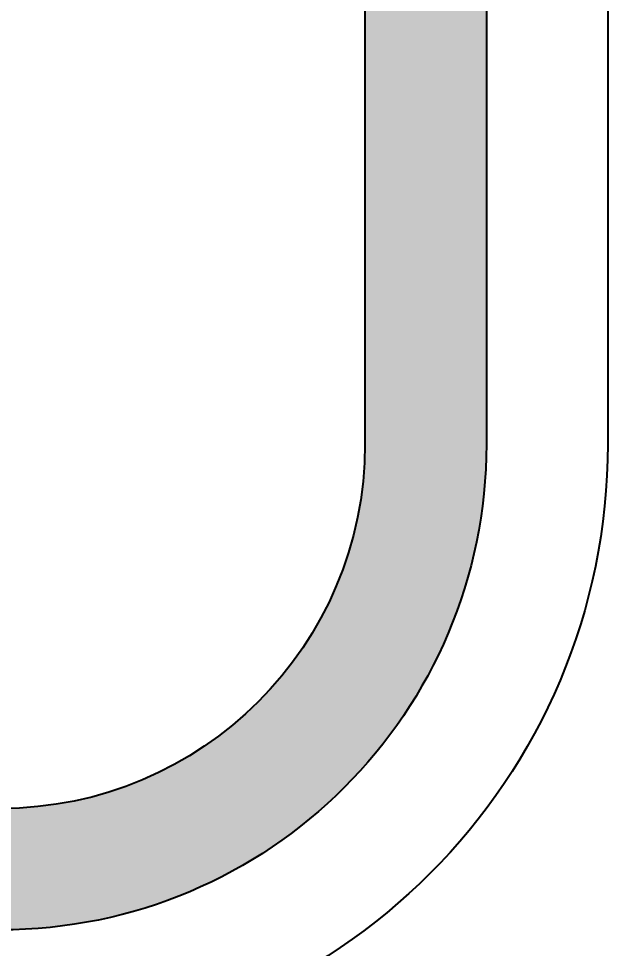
# Model space of a CAD drawing. Header units: millimetres. Extents: x 0 to 420, y 0 to 297.
# Drawn here: x 258.59 to 268.55, y 108.34 to 123.65 of the extents above; entities that cross this region are included whole.
import ezdxf

# ---------------------------------------------------------------- set-up
doc = ezdxf.new("R2010")
doc.units = ezdxf.units.MM
for name, color, linetype in [('GREEN', 96, 'Continuous'), ('L35', 3, 'Continuous'), ('T25', 1, 'Continuous')]:
    doc.layers.add(name, color=color, linetype=linetype)
doc.styles.add('ISO3098B', font='iso3098b.shx')
doc.dimstyles.new('SIGNSDIM', dxfattribs={"dimtxt": 2.5, "dimasz": 0.2, "dimexe": 1.5, "dimexo": 2, "dimgap": 1.5, "dimtad": 1, "dimdec": 4, "dimlfac": 5, "dimrnd": 1, "dimdsep": 46, "dimlunit": 6, "dimtxsty": 'ISO3098B', "dimblk": 'SGNDIM', "dimcen": 2.5, "dimse2": 1, "dimadec": 0, "dimazin": 0, "dimtfac": 1, "dimtdec": 4, "dimtix": 1, "dimtmove": 0, "dimatfit": 3, "dimldrblk": 'SGNDIM', "dimfxl": 1, "dimtolj": 1, "dimtzin": 0, "dimarcsym": 0})

# ---------------------------------------------------------------- blocks, each defined once
blk = doc.blocks.new('SGNDIM')
for p, q in [((0, 4.5), (0, -4.5)), ((0, 0), (-1, 0))]:
    blk.add_line(p, q)
blk = doc.blocks.new('*D54')
at = {"layer": 'DEFPOINTS', "color": 0}
for p in [(221.735, 146.387), (221.735, 116.477), (288.293, 116.477)]:
    blk.add_point(p, dxfattribs=at)
at = {"layer": 'T25', "color": 0, "lineweight": -2}
blk.add_line((288.293, 146.187), (288.293, 116.677), dxfattribs=at)
at = {"layer": 'T25', "color": 0, "lineweight": -2, "xscale": 0.2, "yscale": 0.2, "zscale": 0.2}
for p, rotation in [((288.293, 146.387), 90), ((288.293, 116.477), 270)]:
    blk.add_blockref('SGNDIM', p, dxfattribs=dict(at, rotation=rotation))
at = {"layer": 'T25', "color": 0, "insert": (285.543, 131.432), "char_height": 2.5, "attachment_point": 5, "rotation": 90, "style": 'ISO3098B'}
blk.add_mtext('\\A1;150', dxfattribs=at)

msp = doc.modelspace()

# ---------------------------------------------------------------- hatches: boundary and pattern name
at = {"layer": 'GREEN'}
h = msp.add_hatch(color=256, dxfattribs=at)
edge = h.paths.add_edge_path(flags=16)
edge.add_line((152.293402, 116.643649), (152.293402, 146.420303))
edge.add_arc((158.293402, 146.420303), 6, 90, 180, ccw=False)
edge.add_line((158.293402, 152.420303), (258.293402, 152.420303))
edge.add_arc((258.293402, 146.420303), 6, 0, 90, ccw=False)
edge.add_line((264.293402, 146.420303), (264.293402, 116.643649))
edge.add_arc((258.293402, 116.643649), 6, -90, 0, ccw=False)
edge.add_line((258.293402, 110.643649), (158.293402, 110.643649))
edge.add_arc((158.293402, 116.643649), 6, 180, 270, ccw=False)
edge = h.paths.add_edge_path()
edge.add_line((150.293402, 116.643649), (150.293402, 146.420303))
edge.add_arc((158.293402, 146.420303), 8, 90, 180, ccw=False)
edge.add_line((158.293402, 154.420303), (258.293402, 154.420303))
edge.add_arc((258.293402, 146.420303), 8, 0, 90, ccw=False)
edge.add_line((266.293402, 146.420303), (266.293402, 116.643649))
edge.add_arc((258.293402, 116.643649), 8, -90, 0, ccw=False)
edge.add_line((258.293402, 108.643649), (158.293402, 108.643649))
edge.add_arc((158.293402, 116.643649), 8, 180, 270, ccw=False)

# ---------------------------------------------------------------- linework, layer by layer
for points in [[(150.293402, 116.643649), (150.293402, 146.420303, -0.414213562), (158.293402, 154.420303), (258.293402, 154.420303, -0.414213562), (266.293402, 146.420303), (266.293402, 116.643649, -0.414213562), (258.293402, 108.643649), (158.293402, 108.643649, -0.414213562)], [(152.293402, 116.643649), (152.293402, 146.420303, -0.414213562), (158.293402, 152.420303), (258.293402, 152.420303, -0.414213562), (264.293402, 146.420303), (264.293402, 116.643649, -0.414213562), (258.293402, 110.643649), (158.293402, 110.643649, -0.414213562)]]:
    msp.add_lwpolyline(points, format="xyb", close=True, dxfattribs=at)
at = {"layer": 'L35'}
msp.add_lwpolyline([(148.293402, 116.643649), (148.293402, 146.420303, -0.414213562), (158.293402, 156.420303), (258.293402, 156.420303, -0.414213562), (268.293402, 146.420303), (268.293402, 116.643649, -0.414213562), (258.293402, 106.643649), (158.293402, 106.643649, -0.414213562)], format="xyb", close=True, dxfattribs=at)

# ---------------------------------------------------------------- dimensions: what is measured, and where the dimension line sits
at = {"layer": 'T25'}
dim = msp.add_linear_dim(base=(288.293402, 116.476769), p1=(221.735446, 146.386843), p2=(221.735446, 116.476769), angle=90, dimstyle='SIGNSDIM', override={"dimse1": 1}, dxfattribs=at)
dim.commit()
dim.dimension.update_dxf_attribs({"geometry": '*D54', "text_midpoint": (285.543402, 131.431806)})

doc.saveas('drawing.dxf')
